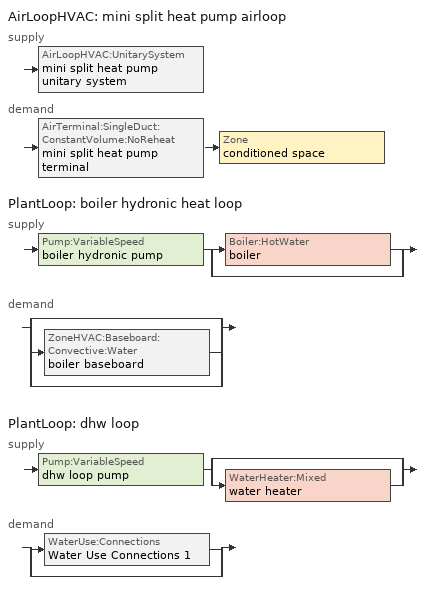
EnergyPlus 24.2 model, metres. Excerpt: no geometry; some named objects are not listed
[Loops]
AirLoopHVAC 'mini split heat pump airloop'
 supply: AirLoopHVAC:UnitarySystem 'mini split heat pump unitary system'
 demand: AirTerminal:SingleDuct:ConstantVolume:NoReheat 'mini split heat pump terminal' > Zone 'conditioned space'
PlantLoop 'boiler hydronic heat loop'
 supply: Pump:VariableSpeed 'boiler hydronic pump' > split
  | Boiler:HotWater 'boiler'
  | bypass
 demand: split
  | bypass
  | ZoneHVAC:Baseboard:Convective:Water 'boiler baseboard'
  | bypass
PlantLoop 'dhw loop'
 supply: Pump:VariableSpeed 'dhw loop pump' > split
  | bypass
  | WaterHeater:Mixed 'water heater'
 demand: split
  | WaterUse:Connections 'Water Use Connections 1'
  | bypass
[ZoneControl:Thermostat]
conditioned space Thermostat: Zone or ZoneList=conditioned space; Control Type Schedule=conditioned space Thermostat Schedule; Control 1=conditioned space temperature setpoint; Temperature Difference Between Cutout And Setpoint {deltaC}=0
[ThermostatSetpoint:DualSetpoint]
conditioned space temperature setpoint: Heating Setpoint Temperature Schedule=heating setpoint; Cooling Setpoint Temperature Schedule=cooling setpoint
[ZoneHVAC:Baseboard:Convective:Water]
boiler baseboard: Availability Schedule=Always On Discrete; Heating Design Capacity Method=HeatingDesignCapacity; Heating Design Capacity {W}=19866.4; Heating Design Capacity Per Floor Area {W/m2}=0; Fraction of Autosized Heating Design Capacity=0.8; U-Factor Times Area Value {W/K}=1430.38; Maximum Water Flow Rate {m3/s}=0.000855806; Convergence Tolerance=0.001
[AirTerminal:SingleDuct:ConstantVolume:NoReheat]
mini split heat pump terminal: Availability Schedule=Always On Discrete; Maximum Air Flow Rate {m3/s}=0.284584
[Zone equipment]
conditioned space: boiler baseboard, mini split heat pump terminal
[AirLoopHVAC]
mini split heat pump airloop: Design Supply Air Flow Rate {m3/s}=0.284584; Design Return Air Flow Fraction of Supply Air Flow=1
[Sizing:System]
mini split heat pump airloop: Type of Load to Size On=Sensible; Design Outdoor Air Flow Rate {m3/s}=Autosize; Central Heating Maximum System Air Flow Ratio=0.3; Preheat Design Temperature {C}=7; Preheat Design Humidity Ratio {kgWater/kgDryAir}=0.008; Precool Design Temperature {C}=12.8; Precool Design Humidity Ratio {kgWater/kgDryAir}=0.008; Central Cooling Design Supply Air Temperature {C}=12.8; Central Heating Design Supply Air Temperature {C}=16.7; Type of Zone Sum to Use=NonCoincident; 100% Outdoor Air in Cooling=Yes; 100% Outdoor Air in Heating=Yes; Central Cooling Design Supply Air Humidity Ratio {kgWater/kgDryAir}=0.0085; Central Heating Design Supply Air Humidity Ratio {kgWater/kgDryAir}=0.008; Cooling Supply Air Flow Rate Method=DesignDay; Cooling Supply Air Flow Rate {m3/s}=0; Cooling Supply Air Flow Rate Per Floor Area {m3/s-m2}=0.00996765; Cooling Fraction of Autosized Cooling Supply Air Flow Rate=1; Cooling Supply Air Flow Rate Per Unit Cooling Capacity {m3/s-W}=3.94755e-05; Heating Supply Air Flow Rate Method=DesignDay; Heating Supply Air Flow Rate {m3/s}=0; Heating Supply Air Flow Rate Per Floor Area {m3/s-m2}=0.00996765; Heating Fraction of Autosized Heating Supply Air Flow Rate=1; Heating Fraction of Autosized Cooling Supply Air Flow Rate=1; Heating Supply Air Flow Rate Per Unit Heating Capacity {m3/s-W}=3.15882e-05; System Outdoor Air Method=ZoneSum; Zone Maximum Outdoor Air Fraction=1; Cooling Design Capacity Method=CoolingDesignCapacity; Cooling Design Capacity {W}=Autosize; Cooling Design Capacity Per Floor Area {W/m2}=234.7; Fraction of Autosized Cooling Design Capacity=1; Heating Design Capacity Method=HeatingDesignCapacity; Heating Design Capacity {W}=Autosize; Heating Design Capacity Per Floor Area {W/m2}=157; Fraction of Autosized Heating Design Capacity=1; Central Cooling Capacity Control Method=OnOff; Occupant Diversity=Autosize
[AvailabilityManager:Scheduled]
mini split heat pump airloop Availability Manager: Schedule=Always On Discrete
[AirLoopHVAC:UnitarySystem]
mini split heat pump unitary system: Control Type=Load; Controlling Zone or Thermostat Location=conditioned space; Dehumidification Control Type=None; Availability Schedule=Always On Discrete; Supply Fan=mini split heat pump supply fan; Fan Placement=BlowThrough; Supply Air Fan Operating Mode Schedule=mini split heat pump auto fan schedule; Heating Coil=mini split heat pump htg coil; DX Heating Coil Sizing Ratio=1; Cooling Coil=mini split heat pump clg coil; Use DOAS DX Cooling Coil=No; Minimum Supply Air Temperature {C}=2; Latent Load Control=SensibleOnlyLoadControl; Cooling Supply Air Flow Rate Method=SupplyAirFlowRate; Cooling Supply Air Flow Rate {m3/s}=0.284584; Heating Supply Air Flow Rate Method=SupplyAirFlowRate; Heating Supply Air Flow Rate {m3/s}=0.284584; No Load Supply Air Flow Rate Method=SupplyAirFlowRate; No Load Supply Air Flow Rate {m3/s}=0; No Load Supply Air Flow Rate Control Set To Low Speed=Yes; Maximum Supply Air Temperature {C}=48.8889; Maximum Outdoor Dry-Bulb Temperature for Supplemental Heater Operation {C}=21; Ancillary On-Cycle Electric Power {W}=0; Ancillary Off-Cycle Electric Power {W}=0; Design Specification Multispeed Object=Unitary System Performance Multispeed 1
[Fan:SystemModel]
mini split heat pump supply fan: Availability Schedule=Always On Discrete; Design Maximum Air Flow Rate {m3/s}=0.350473; Speed Control Method=Discrete; Electric Power Minimum Flow Rate Fraction=0.2; Design Pressure Rise {Pa}=500; Motor Efficiency=1; Motor In Air Stream Fraction=1; Design Electric Power Consumption {W}=Autosize; Design Power Sizing Method=PowerPerFlow; Electric Power Per Unit Flow Rate {W/(m3/s)}=148.322; Electric Power Per Unit Flow Rate Per Unit Pressure {W/((m3/s)-Pa)}=1.66667; Fan Total Efficiency=0.7; Motor Loss Radiative Fraction=0; Number of Speeds=4; Speed Flow Fraction 1=0.20706; Speed Electric Power Fraction 1=0.00888; Speed Flow Fraction 2=0.252; Speed Electric Power Fraction 2=0.016; Speed Flow Fraction 3=0.812; Speed Electric Power Fraction 3=0.53539; Speed Flow Fraction 4=1; Speed Electric Power Fraction 4=1
[Coil:Heating:DX:MultiSpeed]
mini split heat pump htg coil: Availability Schedule=Always On Discrete; Minimum Outdoor Dry-Bulb Temperature for Compressor Operation {C}=-3.88889; Crankcase Heater Capacity {W}=50; Maximum Outdoor Dry-Bulb Temperature for Crankcase Heater Operation {C}=10; Defrost Energy Input Ratio Function of Temperature Curve=Defrosteir; Maximum Outdoor Dry-Bulb Temperature for Defrost Operation {C}=4.44444; Defrost Strategy=ReverseCycle; Defrost Control=Timed; Defrost Time Period Fraction=0.058333; Resistive Defrost Heater Capacity {W}=AutoSize; Apply Part Load Fraction to Speeds Greater than 1=No; Fuel Type=Electricity; Region number for Calculating HSPF=4; Number of Speeds=2; Speed Gross Rated Heating Capacity 1 {W}=1644; Speed Gross Rated Heating COP 1 {W/W}=4.51049; Speed Rated Air Flow Rate 1 {m3/s}=0.0882919; Speed Rated Supply Air Fan Power Per Volume Flow Rate 2017 1 {W/(m3/s)}=773.3; Speed Rated Supply Air Fan Power Per Volume Flow Rate 2023 1 {W/(m3/s)}=934.4; Speed Heating Capacity Function of Temperature Curve Name 1=Heat-CAP-fT1; Speed Heating Capacity Function of Flow Fraction Curve Name 1=Heat-CAP-fFF1; Speed Energy Input Ratio Function of Temperature Curve Name 1=Heat-EIR-fT1; Speed Energy Input Ratio Function of Flow Fraction Curve Name 1=Heat-EIR-fFF1; Speed Part Load Fraction Correlation Curve Name 1=Heat-PLF-fPLR1; Speed Rated Waste Heat Fraction of Power Input 1=0.2; Speed Waste Heat Function of Temperature Curve Name 1=ConstantBiquadratic 1; Speed Gross Rated Heating Capacity 2 {W}=6475.14; Speed Gross Rated Heating COP 2 {W/W}=3.17432; Speed Rated Air Flow Rate 2 {m3/s}=0.350364; Speed Rated Supply Air Fan Power Per Volume Flow Rate 2017 2 {W/(m3/s)}=773.3; Speed Rated Supply Air Fan Power Per Volume Flow Rate 2023 2 {W/(m3/s)}=934.4; Speed Heating Capacity Function of Temperature Curve Name 2=Heat-CAP-fT2; Speed Heating Capacity Function of Flow Fraction Curve Name 2=Heat-CAP-fFF2; Speed Energy Input Ratio Function of Temperature Curve Name 2=Heat-EIR-fT2; Speed Energy Input Ratio Function of Flow Fraction Curve Name 2=Heat-EIR-fFF2; Speed Part Load Fraction Correlation Curve Name 2=Heat-PLF-fPLR2; Speed Rated Waste Heat Fraction of Power Input 2=0.2; Speed Waste Heat Function of Temperature Curve Name 2=ConstantBiquadratic 1
[Coil:Cooling:DX:MultiSpeed]
mini split heat pump clg coil: Availability Schedule=Always On Discrete; Condenser Type=AirCooled; Minimum Outdoor Dry-Bulb Temperature for Compressor Operation {C}=-25; Apply Part Load Fraction to Speeds Greater than 1=No; Apply Latent Degradation to Speeds Greater than 1=No; Crankcase Heater Capacity {W}=50; Maximum Outdoor Dry-Bulb Temperature for Crankcase Heater Operation {C}=10; Basin Heater Capacity {W/K}=0; Basin Heater Setpoint Temperature {C}=2; Fuel Type=Electricity; Number of Speeds=2; Speed Gross Rated Total Cooling Capacity 1 {W}=1351.96; Speed Gross Rated Sensible Heat Ratio 1=0.806404; Speed Gross Rated Cooling COP 1 {W/W}=4.53294; Speed Rated Air Flow Rate 1 {m3/s}=0.0725462; Speed Rated Evaporator Fan Power Per Volume Flow Rate 2017 1 {W/(m3/s)}=773.3; Speed Rated Evaporator Fan Power Per Volume Flow Rate 2023 1 {W/(m3/s)}=934.4; Speed Total Cooling Capacity Function of Temperature Curve Name 1=Cool-CAP-fT1; Speed Total Cooling Capacity Function of Flow Fraction Curve Name 1=Cool-CAP-fFF1; Speed Energy Input Ratio Function of Temperature Curve Name 1=Cool-EIR-fT1; Speed Energy Input Ratio Function of Flow Fraction Curve Name 1=Cool-EIR-fFF1; Speed Part Load Fraction Correlation Curve Name 1=Cool-PLF-fPLR1; Speed Nominal Time for Condensate Removal to Begin 1 {s}=1000; Speed Ratio of Initial Moisture Evaporation Rate and Steady State Latent Capacity 1=1.5; Speed Maximum Cycling Rate 1 {cycles/hr}=3; Speed Latent Capacity Time Constant 1 {s}=45; Speed Rated Waste Heat Fraction of Power Input 1=0.2; Speed Waste Heat Function of Temperature Curve Name 1=ConstantBiquadratic; Speed Evaporative Condenser Effectiveness 1=0.9; Speed Evaporative Condenser Air Flow Rate 1 {m3/s}=AutoSize; Speed Rated Evaporative Condenser Pump Power Consumption 1 {W}=AutoSize; Speed Gross Rated Total Cooling Capacity 2 {W}=5327.81; Speed Gross Rated Sensible Heat Ratio 2=0.759942; Speed Gross Rated Cooling COP 2 {W/W}=3.26937; Speed Rated Air Flow Rate 2 {m3/s}=0.284495; Speed Rated Evaporator Fan Power Per Volume Flow Rate 2017 2 {W/(m3/s)}=773.3; Speed Rated Evaporator Fan Power Per Volume Flow Rate 2023 2 {W/(m3/s)}=934.4; Speed Total Cooling Capacity Function of Temperature Curve Name 2=Cool-CAP-fT2; Speed Total Cooling Capacity Function of Flow Fraction Curve Name 2=Cool-CAP-fFF2; Speed Energy Input Ratio Function of Temperature Curve Name 2=Cool-EIR-fT2; Speed Energy Input Ratio Function of Flow Fraction Curve Name 2=Cool-EIR-fFF2; Speed Part Load Fraction Correlation Curve Name 2=Cool-PLF-fPLR2; Speed Nominal Time for Condensate Removal to Begin 2 {s}=1000; Speed Ratio of Initial Moisture Evaporation Rate and Steady State Latent Capacity 2=1.5; Speed Maximum Cycling Rate 2 {cycles/hr}=3; Speed Latent Capacity Time Constant 2 {s}=45; Speed Rated Waste Heat Fraction of Power Input 2=0.2; Speed Waste Heat Function of Temperature Curve Name 2=ConstantBiquadratic; Speed Evaporative Condenser Effectiveness 2=0.9; Speed Evaporative Condenser Air Flow Rate 2 {m3/s}=AutoSize; Speed Rated Evaporative Condenser Pump Power Consumption 2 {W}=AutoSize
[UnitarySystemPerformance:Multispeed]
Unitary System Performance Multispeed 1: Number of Speeds for Heating=2; Number of Speeds for Cooling=2; Single Mode Operation=No; No Load Supply Air Flow Rate Ratio=1; Heating Speed Supply Air Flow Ratio 1=0.310345; Cooling Speed Supply Air Flow Ratio 1=0.255; Heating Speed Supply Air Flow Ratio 2=1.23153; Cooling Speed Supply Air Flow Ratio 2=1
[PlantLoop] Fluid Type=Water; Maximum Loop Temperature {C}=100; Minimum Loop Temperature {C}=0; Minimum Loop Flow Rate {m3/s}=0; Load Distribution Scheme=Optimal; Plant Loop Demand Calculation Scheme=SingleSetpoint; Common Pipe Simulation=None
Name | Plant Equipment Operation Scheme | Maximum Loop Flow Rate {m3/s} | Plant Loop Volume {m3}
boiler hydronic heat loop | boiler hydronic heat loop Operation Schemes | Autosize | Autocalculate
dhw loop | dhw loop Operation Schemes | 0.01 | 0.003
[Sizing:Plant] Loop Type=Heating; Sizing Option=NonCoincident; Zone Timesteps in Averaging Window=1; Coincident Sizing Factor Mode=None
Name | Design Loop Exit Temperature {C} | Loop Design Temperature Difference {deltaC}
boiler hydronic heat loop | 82.2222 | 11.1111
dhw loop | 55 | 5.55556
[Pump:VariableSpeed] Motor Efficiency=0.85; Fraction of Motor Inefficiencies to Fluid Stream=0; Coefficient 1 of the Part Load Performance Curve=0; Coefficient 2 of the Part Load Performance Curve=1; Coefficient 3 of the Part Load Performance Curve=0; Coefficient 4 of the Part Load Performance Curve=0; Design Minimum Flow Rate {m3/s}=0; Pump Control Type=Intermittent; Skin Loss Radiative Fraction=0.5; Design Power Sizing Method=PowerPerFlowPerPressure; Design Electric Power per Unit Flow Rate {W/(m3/s)}=348701.1; Design Shaft Power per Unit Flow Rate per Unit Head {W/((m3/s)-Pa)}=1.28205; Design Minimum Flow Rate Fraction=0
Name | Design Maximum Flow Rate {m3/s} | Design Pump Head {Pa} | Design Power Consumption {W}
boiler hydronic pump | 3.75e-05 | 20000 | 1
dhw loop pump | 0.01 | 1 | 0
[Boiler:HotWater]
boiler: Fuel Type=FuelOilNo2; Nominal Capacity {W}=19866.4; Nominal Thermal Efficiency=0.83; Efficiency Curve Temperature Evaluation Variable=LeavingBoiler; Normalized Boiler Efficiency Curve=NonCondensingBoilerEff; Design Water Flow Rate {m3/s}=Autosize; Minimum Part Load Ratio=0; Maximum Part Load Ratio=1; Optimum Part Load Ratio=1; Water Outlet Upper Temperature Limit {C}=99.9; Boiler Flow Mode=LeavingSetpointModulated; On Cycle Parasitic Electric Load {W}=0; Sizing Factor=1; Off Cycle Parasitic Fuel Load {W}=0
[SetpointManager:Scheduled] Control Variable=Temperature
Name | Schedule
boiler hydronic heat loop setpoint manager | boiler hydronic heat supply setpoint
Setpoint Manager Scheduled 1 | dhw temp
[PlantEquipmentOperationSchemes] Control Scheme Object Type 1=PlantEquipmentOperation:HeatingLoad; Control Scheme Schedule Name 1=Always On Discrete
Name | Control Scheme Name 1
boiler hydronic heat loop Operation Schemes | boiler hydronic heat loop Heating Operation Scheme
dhw loop Operation Schemes | dhw loop Heating Operation Scheme
[PlantEquipmentOperation:HeatingLoad] Load Range Lower Limit 1 {W}=0; Load Range Upper Limit 1 {W}=1000000000
Name | Range Equipment List Name 1
boiler hydronic heat loop Heating Operation Scheme | boiler hydronic heat loop Heating Equipment List
dhw loop Heating Operation Scheme | dhw loop Heating Equipment List
[PlantEquipmentList]
boiler hydronic heat loop Heating Equipment List: Boiler:HotWater, boiler
dhw loop Heating Equipment List: WaterHeater:Mixed, water heater
[WaterHeater:Mixed]
water heater: Tank Volume {m3}=0.00378541; Setpoint Temperature Schedule=water heater setpoint; Deadband Temperature Difference {deltaC}=0; Maximum Temperature Limit {C}=99; Heater Control Type=Modulate; Heater Maximum Capacity {W}=2.93071e+10; Heater Minimum Capacity {W}=0; Heater Ignition Minimum Flow Rate {m3/s}=0; Heater Ignition Delay {s}=0; Heater Fuel Type=FuelOilNo2; Heater Thermal Efficiency=0.368; Off Cycle Parasitic Fuel Consumption Rate {W}=0; Off Cycle Parasitic Fuel Type=Electricity; Off Cycle Parasitic Heat Fraction to Tank=0; On Cycle Parasitic Fuel Consumption Rate {W}=0; On Cycle Parasitic Fuel Type=Electricity; On Cycle Parasitic Heat Fraction to Tank=0; Ambient Temperature Indicator=Zone; Ambient Temperature Zone=conditioned space; Off Cycle Loss Coefficient to Ambient Temperature {W/K}=0; Off Cycle Loss Fraction to Zone=1; On Cycle Loss Coefficient to Ambient Temperature {W/K}=0; On Cycle Loss Fraction to Zone=1; Use Side Effectiveness=1; Source Side Effectiveness=1; Use Side Design Flow Rate {m3/s}=Autosize; Source Side Design Flow Rate {m3/s}=Autosize; Indirect Water Heating Recovery Time {hr}=1.5; Source Side Flow Control Mode=IndirectHeatPrimarySetpoint
[WaterHeater:Sizing]
water heater: Design Mode=PeakDraw; Time Storage Can Meet Peak Draw {hr}=0.538503; Time for Tank Recovery {hr}=0; Nominal Tank Volume for Autosizing Plant Connections {m3}=1
[WaterUse:Connections]
Water Use Connections 1: Drain Water Heat Exchanger Type=None; Drain Water Heat Exchanger Destination=Plant; Water Use Equipment Name 1=dhw fixtures; Water Use Equipment Name 2=dhw distribution waste; Water Use Equipment Name 3=clothes washer; Water Use Equipment Name 4=dishwasher
[WaterUse:Equipment]
Name | Peak Flow Rate {m3/s} | Flow Rate Fraction Schedule | Target Temperature Schedule
dhw fixtures | 6.89179e-07 | dhw fixtures schedule | mixed water temperature schedule
dhw distribution waste | 2.0893e-07 | dhw fixtures schedule | mixed water temperature schedule
clothes washer | 9.69919e-07 | clothes washer schedule
dishwasher | 2.90872e-07 | dishwasher schedule
[EnergyManagementSystem:GlobalVariable]
infil_program_Qfan
infil_program_Qinf
mini_split_heat_pump_airloop_Fan_RTF
natural_vent_program_Qnv
natural_vent_program_Qwhf
[EnergyManagementSystem:InternalVariable]
Name | Internal Data Index Key | Internal Data Type
boiler_hydronic_pump_rated_mfr | boiler hydronic pump | Pump Maximum Mass Flow Rate
mini_split_heat_pump_airloop_max_sup_fan_mfr | mini split heat pump supply fan | Fan Maximum Mass Flow Rate
[EnergyManagementSystem:Sensor]
Name | Output:Variable or Output:Meter Index Key | Output:Variable or Output:Meter
airflow_gain | infil flow | Infiltration Sensible Heat Gain Energy
airflow_gain_1 | natural vent flow | Infiltration Sensible Heat Gain Energy
airflow_gain_2 | whole house fan flow | Infiltration Sensible Heat Gain Energy
airflow_loss | infil flow | Infiltration Sensible Heat Loss Energy
airflow_loss_1 | natural vent flow | Infiltration Sensible Heat Loss Energy
airflow_loss_2 | whole house fan flow | Infiltration Sensible Heat Loss Energy
boiler_baseboard_s | boiler baseboard | Baseboard Total Heating Energy
boiler_hydronic_pump_mfr_s | boiler hydronic pump | Pump Mass Flow Rate
boiler_hydronic_pump_s | boiler hydronic pump | Pump Electricity Energy
boiler_plr_s | boiler | Boiler Part Load Ratio
clg_load_cond |  | Cooling:EnergyTransfer:Zone:CONDITIONED SPACE
clg_sp_s; clg_sp_s_1 | cooling setpoint | Schedule Value
clothes_dryer_exhaust_0_sch_s | clothes dryer exhaust 0 schedule | Schedule Value
conditioned_space_clg_unmet_s | conditioned space | Zone Cooling Setpoint Not Met Time
conditioned_space_htg_unmet_s | conditioned space | Zone Heating Setpoint Not Met Time
cool_season | cooling season schedule | Schedule Value
dhw_loss | water heater | Water Heater Heat Loss Energy
dhw_rtf | water heater | Water Heater Runtime Fraction
fridge_tin_s; tin_s; tin_s_1 | conditioned space | Zone Mean Air Temperature
htg_load_cond |  | Heating:EnergyTransfer:Zone:CONDITIONED SPACE
htg_sp_s; htg_sp_s_1 | heating setpoint | Schedule Value
ig_ee_conv | clothes dryer | Electric Equipment Convective Heating Energy
ig_ee_conv_1 | clothes washer | Electric Equipment Convective Heating Energy
ig_ee_conv_2 | cooking range | Electric Equipment Convective Heating Energy
ig_ee_conv_3 | dishwasher | Electric Equipment Convective Heating Energy
ig_ee_conv_4 | fridge | Electric Equipment Convective Heating Energy
ig_ee_conv_5 | misc plug loads | Electric Equipment Convective Heating Energy
ig_ee_conv_6 | whole house fan | Electric Equipment Convective Heating Energy
ig_ee_rad | clothes dryer | Electric Equipment Radiant Heating Energy
ig_ee_rad_1 | clothes washer | Electric Equipment Radiant Heating Energy
ig_ee_rad_2 | cooking range | Electric Equipment Radiant Heating Energy
ig_ee_rad_3 | dishwasher | Electric Equipment Radiant Heating Energy
ig_ee_rad_4 | fridge | Electric Equipment Radiant Heating Energy
ig_ee_rad_5 | misc plug loads | Electric Equipment Radiant Heating Energy
ig_ee_rad_6 | whole house fan | Electric Equipment Radiant Heating Energy
ig_lgt_conv | interior lighting | Lights Convective Heating Energy
ig_lgt_rad | interior lighting | Lights Radiant Heating Energy
ig_lgt_vis | interior lighting | Lights Visible Radiation Heating Energy
ig_oe_conv | clothes dryer 1 | Other Equipment Convective Heating Energy
ig_oe_conv_1 | cooking range 1 | Other Equipment Convective Heating Energy
ig_oe_conv_2 | general water use latent | Other Equipment Convective Heating Energy
ig_oe_conv_3 | general water use sensible | Other Equipment Convective Heating Energy
ig_oe_conv_4 | water heater energy adjustment1 | Other Equipment Convective Heating Energy
ig_oe_rad | clothes dryer 1 | Other Equipment Radiant Heating Energy
ig_oe_rad_1 | cooking range 1 | Other Equipment Radiant Heating Energy
ig_oe_rad_2 | general water use latent | Other Equipment Radiant Heating Energy
ig_oe_rad_3 | general water use sensible | Other Equipment Radiant Heating Energy
ig_oe_rad_4 | water heater energy adjustment1 | Other Equipment Radiant Heating Energy
ig_ppl_conv | occupants | People Convective Heating Energy
ig_ppl_rad | occupants | People Radiant Heating Energy
im_conv | furniture mass conditioned space 1 | Surface Inside Face Convection Heat Gain Energy
im_conv_1 | partition wall mass | Surface Inside Face Convection Heat Gain Energy
im_ig | furniture mass conditioned space 1 | Surface Inside Face Internal Gains Radiation Heat Gain Energy
im_ig_1 | partition wall mass | Surface Inside Face Internal Gains Radiation Heat Gain Energy
im_lgt | furniture mass conditioned space 1 | Surface Inside Face Lights Radiation Heat Gain Energy
im_lgt_1 | partition wall mass | Surface Inside Face Lights Radiation Heat Gain Energy
im_sol | furniture mass conditioned space 1 | Surface Inside Face Solar Radiation Heat Gain Energy
im_sol_1 | partition wall mass | Surface Inside Face Solar Radiation Heat Gain Energy
im_surf | furniture mass conditioned space 1 | Surface Inside Face Net Surface Thermal Radiation Heat Gain Energy
im_surf_1 | partition wall mass | Surface Inside Face Net Surface Thermal Radiation Heat Gain Energy
mech_vent_bath_fan_0_sch_s | mech vent bath fan 0 schedule | Schedule Value
mech_vent_bath_fan_1_sch_s | mech vent bath fan 1 schedule | Schedule Value
mech_vent_bath_fan_2_sch_s | mech vent bath fan 2 schedule | Schedule Value
mini_split_heat_pump_airloop_Fan_RTF_s | mini split heat pump supply fan | Fan Runtime Fraction Speed 1
mini_split_heat_pump_airloop_Fan_RTF_s_1 | mini split heat pump supply fan | Fan Runtime Fraction Speed 2
mini_split_heat_pump_airloop_Fan_RTF_s_2 | mini split heat pump supply fan | Fan Runtime Fraction Speed 3
mini_split_heat_pump_airloop_Fan_RTF_s_3 | mini split heat pump supply fan | Fan Runtime Fraction Speed 4
mini_split_heat_pump_clg_coil_s | mini split heat pump clg coil | Cooling Coil Total Cooling Energy
mini_split_heat_pump_htg_coil_s | mini split heat pump htg coil | Heating Coil Heating Energy
mini_split_heat_pump_supply_fan_s | mini split heat pump supply fan | Fan Electricity Energy
mv_conv | mech vent bath fan 0 | Electric Equipment Convective Heating Energy
mv_conv_1 | mech vent bath fan 1 | Electric Equipment Convective Heating Energy
mv_conv_2 | mech vent bath fan 2 | Electric Equipment Convective Heating Energy
mv_conv_3 | mech vent house fan | Electric Equipment Convective Heating Energy
mv_conv_4 | mech vent house fan cfis | Electric Equipment Convective Heating Energy
mv_conv_5 | mech vent house fan latent load | Other Equipment Convective Heating Energy
mv_conv_6 | mech vent house fan sensible load | Other Equipment Convective Heating Energy
mv_rad | mech vent bath fan 0 | Electric Equipment Radiant Heating Energy
mv_rad_1 | mech vent bath fan 1 | Electric Equipment Radiant Heating Energy
mv_rad_2 | mech vent bath fan 2 | Electric Equipment Radiant Heating Energy
mv_rad_3 | mech vent house fan | Electric Equipment Radiant Heating Energy
mv_rad_4 | mech vent house fan cfis | Electric Equipment Radiant Heating Energy
mv_rad_5 | mech vent house fan latent load | Other Equipment Radiant Heating Energy
mv_rad_6 | mech vent house fan sensible load | Other Equipment Radiant Heating Energy
natural_vent_s | natural vent schedule | Schedule Value
out_pb_s |  | Site Outdoor Air Barometric Pressure
out_wt_s |  | Site Outdoor Air Humidity Ratio
site_vw_s |  | Site Wind Speed
ss_back_out | Window1 | Surface Window Shortwave from Zone Back Out Window Heat Transfer Rate
ss_back_out_1 | Window10 | Surface Window Shortwave from Zone Back Out Window Heat Transfer Rate
ss_back_out_10 | Window5 | Surface Window Shortwave from Zone Back Out Window Heat Transfer Rate
ss_back_out_11 | Window6 | Surface Window Shortwave from Zone Back Out Window Heat Transfer Rate
ss_back_out_12 | Window8 | Surface Window Shortwave from Zone Back Out Window Heat Transfer Rate
ss_back_out_13 | Window9 | Surface Window Shortwave from Zone Back Out Window Heat Transfer Rate
ss_back_out_2 | Window11 | Surface Window Shortwave from Zone Back Out Window Heat Transfer Rate
ss_back_out_3 | Window12 | Surface Window Shortwave from Zone Back Out Window Heat Transfer Rate
ss_back_out_4 | Window13 | Surface Window Shortwave from Zone Back Out Window Heat Transfer Rate
ss_back_out_5 | Window15 | Surface Window Shortwave from Zone Back Out Window Heat Transfer Rate
ss_back_out_6 | Window17 | Surface Window Shortwave from Zone Back Out Window Heat Transfer Rate
ss_back_out_7 | Window2 | Surface Window Shortwave from Zone Back Out Window Heat Transfer Rate
ss_back_out_8 | Window3 | Surface Window Shortwave from Zone Back Out Window Heat Transfer Rate
ss_back_out_9 | Window4 | Surface Window Shortwave from Zone Back Out Window Heat Transfer Rate
ss_conv | Door1 | Surface Inside Face Convection Heat Gain Energy
ss_conv_1 | Window1 | Surface Inside Face Convection Heat Gain Energy
ss_conv_10 | Window4 | Surface Inside Face Convection Heat Gain Energy
ss_conv_11 | Window5 | Surface Inside Face Convection Heat Gain Energy
ss_conv_12 | Window6 | Surface Inside Face Convection Heat Gain Energy
ss_conv_13 | Window8 | Surface Inside Face Convection Heat Gain Energy
ss_conv_14 | Window9 | Surface Inside Face Convection Heat Gain Energy
ss_conv_2 | Window10 | Surface Inside Face Convection Heat Gain Energy
ss_conv_3 | Window11 | Surface Inside Face Convection Heat Gain Energy
ss_conv_4 | Window12 | Surface Inside Face Convection Heat Gain Energy
ss_conv_5 | Window13 | Surface Inside Face Convection Heat Gain Energy
ss_conv_6 | Window15 | Surface Inside Face Convection Heat Gain Energy
ss_conv_7 | Window17 | Surface Inside Face Convection Heat Gain Energy
ss_conv_8 | Window2 | Surface Inside Face Convection Heat Gain Energy
ss_conv_9 | Window3 | Surface Inside Face Convection Heat Gain Energy
ss_ig | Door1 | Surface Inside Face Internal Gains Radiation Heat Gain Energy
ss_ig_1 | Window1 | Surface Inside Face Internal Gains Radiation Heat Gain Energy
ss_ig_10 | Window4 | Surface Inside Face Internal Gains Radiation Heat Gain Energy
ss_ig_11 | Window5 | Surface Inside Face Internal Gains Radiation Heat Gain Energy
ss_ig_12 | Window6 | Surface Inside Face Internal Gains Radiation Heat Gain Energy
ss_ig_13 | Window8 | Surface Inside Face Internal Gains Radiation Heat Gain Energy
ss_ig_14 | Window9 | Surface Inside Face Internal Gains Radiation Heat Gain Energy
ss_ig_2 | Window10 | Surface Inside Face Internal Gains Radiation Heat Gain Energy
ss_ig_3 | Window11 | Surface Inside Face Internal Gains Radiation Heat Gain Energy
ss_ig_4 | Window12 | Surface Inside Face Internal Gains Radiation Heat Gain Energy
ss_ig_5 | Window13 | Surface Inside Face Internal Gains Radiation Heat Gain Energy
ss_ig_6 | Window15 | Surface Inside Face Internal Gains Radiation Heat Gain Energy
ss_ig_7 | Window17 | Surface Inside Face Internal Gains Radiation Heat Gain Energy
ss_ig_8 | Window2 | Surface Inside Face Internal Gains Radiation Heat Gain Energy
ss_ig_9 | Window3 | Surface Inside Face Internal Gains Radiation Heat Gain Energy
ss_lgt | Door1 | Surface Inside Face Lights Radiation Heat Gain Energy
ss_sol | Door1 | Surface Inside Face Solar Radiation Heat Gain Energy
ss_surf | Door1 | Surface Inside Face Net Surface Thermal Radiation Heat Gain Energy
ss_surf_1 | Window1 | Surface Inside Face Net Surface Thermal Radiation Heat Gain Energy
ss_surf_10 | Window4 | Surface Inside Face Net Surface Thermal Radiation Heat Gain Energy
ss_surf_11 | Window5 | Surface Inside Face Net Surface Thermal Radiation Heat Gain Energy
ss_surf_12 | Window6 | Surface Inside Face Net Surface Thermal Radiation Heat Gain Energy
ss_surf_13 | Window8 | Surface Inside Face Net Surface Thermal Radiation Heat Gain Energy
ss_surf_14 | Window9 | Surface Inside Face Net Surface Thermal Radiation Heat Gain Energy
ss_surf_2 | Window10 | Surface Inside Face Net Surface Thermal Radiation Heat Gain Energy
ss_surf_3 | Window11 | Surface Inside Face Net Surface Thermal Radiation Heat Gain Energy
ss_surf_4 | Window12 | Surface Inside Face Net Surface Thermal Radiation Heat Gain Energy
ss_surf_5 | Window13 | Surface Inside Face Net Surface Thermal Radiation Heat Gain Energy
ss_surf_6 | Window15 | Surface Inside Face Net Surface Thermal Radiation Heat Gain Energy
ss_surf_7 | Window17 | Surface Inside Face Net Surface Thermal Radiation Heat Gain Energy
ss_surf_8 | Window2 | Surface Inside Face Net Surface Thermal Radiation Heat Gain Energy
ss_surf_9 | Window3 | Surface Inside Face Net Surface Thermal Radiation Heat Gain Energy
ss_trans_in | Window1 | Surface Window Transmitted Solar Radiation Rate
ss_trans_in_1 | Window10 | Surface Window Transmitted Solar Radiation Rate
ss_trans_in_10 | Window5 | Surface Window Transmitted Solar Radiation Rate
ss_trans_in_11 | Window6 | Surface Window Transmitted Solar Radiation Rate
ss_trans_in_12 | Window8 | Surface Window Transmitted Solar Radiation Rate
ss_trans_in_13 | Window9 | Surface Window Transmitted Solar Radiation Rate
ss_trans_in_2 | Window11 | Surface Window Transmitted Solar Radiation Rate
ss_trans_in_3 | Window12 | Surface Window Transmitted Solar Radiation Rate
ss_trans_in_4 | Window13 | Surface Window Transmitted Solar Radiation Rate
ss_trans_in_5 | Window15 | Surface Window Transmitted Solar Radiation Rate
ss_trans_in_6 | Window17 | Surface Window Transmitted Solar Radiation Rate
ss_trans_in_7 | Window2 | Surface Window Transmitted Solar Radiation Rate
ss_trans_in_8 | Window3 | Surface Window Transmitted Solar Radiation Rate
ss_trans_in_9 | Window4 | Surface Window Transmitted Solar Radiation Rate
ss_trans_out | Window1 | Surface Inside Face Initial Transmitted Diffuse Transmitted Out Window Solar Radiation Rate
ss_trans_out_1 | Window10 | Surface Inside Face Initial Transmitted Diffuse Transmitted Out Window Solar Radiation Rate
ss_trans_out_10 | Window5 | Surface Inside Face Initial Transmitted Diffuse Transmitted Out Window Solar Radiation Rate
ss_trans_out_11 | Window6 | Surface Inside Face Initial Transmitted Diffuse Transmitted Out Window Solar Radiation Rate
ss_trans_out_12 | Window8 | Surface Inside Face Initial Transmitted Diffuse Transmitted Out Window Solar Radiation Rate
ss_trans_out_13 | Window9 | Surface Inside Face Initial Transmitted Diffuse Transmitted Out Window Solar Radiation Rate
ss_trans_out_2 | Window11 | Surface Inside Face Initial Transmitted Diffuse Transmitted Out Window Solar Radiation Rate
ss_trans_out_3 | Window12 | Surface Inside Face Initial Transmitted Diffuse Transmitted Out Window Solar Radiation Rate
ss_trans_out_4 | Window13 | Surface Inside Face Initial Transmitted Diffuse Transmitted Out Window Solar Radiation Rate
ss_trans_out_5 | Window15 | Surface Inside Face Initial Transmitted Diffuse Transmitted Out Window Solar Radiation Rate
ss_trans_out_6 | Window17 | Surface Inside Face Initial Transmitted Diffuse Transmitted Out Window Solar Radiation Rate
ss_trans_out_7 | Window2 | Surface Inside Face Initial Transmitted Diffuse Transmitted Out Window Solar Radiation Rate
ss_trans_out_8 | Window3 | Surface Inside Face Initial Transmitted Diffuse Transmitted Out Window Solar Radiation Rate
ss_trans_out_9 | Window4 | Surface Inside Face Initial Transmitted Diffuse Transmitted Out Window Solar Radiation Rate
s_conv | Floor1 | Surface Inside Face Convection Heat Gain Energy
s_conv_1 | Floor2 | Surface Inside Face Convection Heat Gain Energy
s_conv_10 | RimJoist2:0 | Surface Inside Face Convection Heat Gain Energy
s_conv_11 | RimJoist2:180 | Surface Inside Face Convection Heat Gain Energy
s_conv_12 | RimJoist2:270 | Surface Inside Face Convection Heat Gain Energy
s_conv_13 | RimJoist2:90 | Surface Inside Face Convection Heat Gain Energy
s_conv_14 | Slab1 | Surface Inside Face Convection Heat Gain Energy
s_conv_15 | Slab2 | Surface Inside Face Convection Heat Gain Energy
s_conv_16 | Wall1:0 | Surface Inside Face Convection Heat Gain Energy
s_conv_17 | Wall1:180 | Surface Inside Face Convection Heat Gain Energy
s_conv_18 | Wall1:270 | Surface Inside Face Convection Heat Gain Energy
s_conv_19 | Wall1:90 | Surface Inside Face Convection Heat Gain Energy
s_conv_2 | FoundationWall1 | Surface Inside Face Convection Heat Gain Energy
s_conv_20 | Wall2:0 | Surface Inside Face Convection Heat Gain Energy
s_conv_21 | Wall2:180 | Surface Inside Face Convection Heat Gain Energy
s_conv_22 | Wall2:270 | Surface Inside Face Convection Heat Gain Energy
s_conv_23 | Wall2:90 | Surface Inside Face Convection Heat Gain Energy
s_conv_24 | Wall3:0 | Surface Inside Face Convection Heat Gain Energy
s_conv_25 | Wall3:180 | Surface Inside Face Convection Heat Gain Energy
s_conv_26 | Wall3:270 | Surface Inside Face Convection Heat Gain Energy
s_conv_27 | Wall3:90 | Surface Inside Face Convection Heat Gain Energy
s_conv_28 | Wall4:0 | Surface Inside Face Convection Heat Gain Energy
s_conv_29 | Wall4:180 | Surface Inside Face Convection Heat Gain Energy
s_conv_3 | FoundationWall2 | Surface Inside Face Convection Heat Gain Energy
s_conv_30 | Wall4:270 | Surface Inside Face Convection Heat Gain Energy
s_conv_31 | Wall4:90 | Surface Inside Face Convection Heat Gain Energy
s_conv_4 | inferred conditioned ceiling | Surface Inside Face Convection Heat Gain Energy
s_conv_5 | inferred conditioned floor | Surface Inside Face Convection Heat Gain Energy
s_conv_6 | RimJoist1:0 | Surface Inside Face Convection Heat Gain Energy
s_conv_7 | RimJoist1:180 | Surface Inside Face Convection Heat Gain Energy
s_conv_8 | RimJoist1:270 | Surface Inside Face Convection Heat Gain Energy
s_conv_9 | RimJoist1:90 | Surface Inside Face Convection Heat Gain Energy
s_ig | Floor1 | Surface Inside Face Internal Gains Radiation Heat Gain Energy
s_ig_1 | Floor2 | Surface Inside Face Internal Gains Radiation Heat Gain Energy
s_ig_10 | RimJoist2:0 | Surface Inside Face Internal Gains Radiation Heat Gain Energy
s_ig_11 | RimJoist2:180 | Surface Inside Face Internal Gains Radiation Heat Gain Energy
s_ig_12 | RimJoist2:270 | Surface Inside Face Internal Gains Radiation Heat Gain Energy
s_ig_13 | RimJoist2:90 | Surface Inside Face Internal Gains Radiation Heat Gain Energy
s_ig_14 | Slab1 | Surface Inside Face Internal Gains Radiation Heat Gain Energy
s_ig_15 | Slab2 | Surface Inside Face Internal Gains Radiation Heat Gain Energy
s_ig_16 | Wall1:0 | Surface Inside Face Internal Gains Radiation Heat Gain Energy
s_ig_17 | Wall1:180 | Surface Inside Face Internal Gains Radiation Heat Gain Energy
s_ig_18 | Wall1:270 | Surface Inside Face Internal Gains Radiation Heat Gain Energy
s_ig_19 | Wall1:90 | Surface Inside Face Internal Gains Radiation Heat Gain Energy
s_ig_2 | FoundationWall1 | Surface Inside Face Internal Gains Radiation Heat Gain Energy
s_ig_20 | Wall2:0 | Surface Inside Face Internal Gains Radiation Heat Gain Energy
s_ig_21 | Wall2:180 | Surface Inside Face Internal Gains Radiation Heat Gain Energy
s_ig_22 | Wall2:270 | Surface Inside Face Internal Gains Radiation Heat Gain Energy
s_ig_23 | Wall2:90 | Surface Inside Face Internal Gains Radiation Heat Gain Energy
s_ig_24 | Wall3:0 | Surface Inside Face Internal Gains Radiation Heat Gain Energy
s_ig_25 | Wall3:180 | Surface Inside Face Internal Gains Radiation Heat Gain Energy
s_ig_26 | Wall3:270 | Surface Inside Face Internal Gains Radiation Heat Gain Energy
s_ig_27 | Wall3:90 | Surface Inside Face Internal Gains Radiation Heat Gain Energy
s_ig_28 | Wall4:0 | Surface Inside Face Internal Gains Radiation Heat Gain Energy
s_ig_29 | Wall4:180 | Surface Inside Face Internal Gains Radiation Heat Gain Energy
s_ig_3 | FoundationWall2 | Surface Inside Face Internal Gains Radiation Heat Gain Energy
s_ig_30 | Wall4:270 | Surface Inside Face Internal Gains Radiation Heat Gain Energy
s_ig_31 | Wall4:90 | Surface Inside Face Internal Gains Radiation Heat Gain Energy
s_ig_4 | inferred conditioned ceiling | Surface Inside Face Internal Gains Radiation Heat Gain Energy
s_ig_5 | inferred conditioned floor | Surface Inside Face Internal Gains Radiation Heat Gain Energy
s_ig_6 | RimJoist1:0 | Surface Inside Face Internal Gains Radiation Heat Gain Energy
s_ig_7 | RimJoist1:180 | Surface Inside Face Internal Gains Radiation Heat Gain Energy
s_ig_8 | RimJoist1:270 | Surface Inside Face Internal Gains Radiation Heat Gain Energy
s_ig_9 | RimJoist1:90 | Surface Inside Face Internal Gains Radiation Heat Gain Energy
s_lgt | Floor1 | Surface Inside Face Lights Radiation Heat Gain Energy
s_lgt_1 | Floor2 | Surface Inside Face Lights Radiation Heat Gain Energy
s_lgt_10 | RimJoist2:0 | Surface Inside Face Lights Radiation Heat Gain Energy
s_lgt_11 | RimJoist2:180 | Surface Inside Face Lights Radiation Heat Gain Energy
s_lgt_12 | RimJoist2:270 | Surface Inside Face Lights Radiation Heat Gain Energy
s_lgt_13 | RimJoist2:90 | Surface Inside Face Lights Radiation Heat Gain Energy
s_lgt_14 | Slab1 | Surface Inside Face Lights Radiation Heat Gain Energy
s_lgt_15 | Slab2 | Surface Inside Face Lights Radiation Heat Gain Energy
s_lgt_16 | Wall1:0 | Surface Inside Face Lights Radiation Heat Gain Energy
s_lgt_17 | Wall1:180 | Surface Inside Face Lights Radiation Heat Gain Energy
s_lgt_18 | Wall1:270 | Surface Inside Face Lights Radiation Heat Gain Energy
s_lgt_19 | Wall1:90 | Surface Inside Face Lights Radiation Heat Gain Energy
s_lgt_2 | FoundationWall1 | Surface Inside Face Lights Radiation Heat Gain Energy
s_lgt_20 | Wall2:0 | Surface Inside Face Lights Radiation Heat Gain Energy
s_lgt_21 | Wall2:180 | Surface Inside Face Lights Radiation Heat Gain Energy
s_lgt_22 | Wall2:270 | Surface Inside Face Lights Radiation Heat Gain Energy
s_lgt_23 | Wall2:90 | Surface Inside Face Lights Radiation Heat Gain Energy
s_lgt_24 | Wall3:0 | Surface Inside Face Lights Radiation Heat Gain Energy
s_lgt_25 | Wall3:180 | Surface Inside Face Lights Radiation Heat Gain Energy
s_lgt_26 | Wall3:270 | Surface Inside Face Lights Radiation Heat Gain Energy
s_lgt_27 | Wall3:90 | Surface Inside Face Lights Radiation Heat Gain Energy
s_lgt_28 | Wall4:0 | Surface Inside Face Lights Radiation Heat Gain Energy
s_lgt_29 | Wall4:180 | Surface Inside Face Lights Radiation Heat Gain Energy
s_lgt_3 | FoundationWall2 | Surface Inside Face Lights Radiation Heat Gain Energy
s_lgt_30 | Wall4:270 | Surface Inside Face Lights Radiation Heat Gain Energy
s_lgt_31 | Wall4:90 | Surface Inside Face Lights Radiation Heat Gain Energy
s_lgt_4 | inferred conditioned ceiling | Surface Inside Face Lights Radiation Heat Gain Energy
s_lgt_5 | inferred conditioned floor | Surface Inside Face Lights Radiation Heat Gain Energy
s_lgt_6 | RimJoist1:0 | Surface Inside Face Lights Radiation Heat Gain Energy
s_lgt_7 | RimJoist1:180 | Surface Inside Face Lights Radiation Heat Gain Energy
s_lgt_8 | RimJoist1:270 | Surface Inside Face Lights Radiation Heat Gain Energy
s_lgt_9 | RimJoist1:90 | Surface Inside Face Lights Radiation Heat Gain Energy
s_sol | Floor1 | Surface Inside Face Solar Radiation Heat Gain Energy
s_sol_1 | Floor2 | Surface Inside Face Solar Radiation Heat Gain Energy
s_sol_10 | RimJoist2:0 | Surface Inside Face Solar Radiation Heat Gain Energy
s_sol_11 | RimJoist2:180 | Surface Inside Face Solar Radiation Heat Gain Energy
s_sol_12 | RimJoist2:270 | Surface Inside Face Solar Radiation Heat Gain Energy
s_sol_13 | RimJoist2:90 | Surface Inside Face Solar Radiation Heat Gain Energy
s_sol_14 | Slab1 | Surface Inside Face Solar Radiation Heat Gain Energy
s_sol_15 | Slab2 | Surface Inside Face Solar Radiation Heat Gain Energy
s_sol_16 | Wall1:0 | Surface Inside Face Solar Radiation Heat Gain Energy
s_sol_17 | Wall1:180 | Surface Inside Face Solar Radiation Heat Gain Energy
s_sol_18 | Wall1:270 | Surface Inside Face Solar Radiation Heat Gain Energy
s_sol_19 | Wall1:90 | Surface Inside Face Solar Radiation Heat Gain Energy
s_sol_2 | FoundationWall1 | Surface Inside Face Solar Radiation Heat Gain Energy
s_sol_20 | Wall2:0 | Surface Inside Face Solar Radiation Heat Gain Energy
s_sol_21 | Wall2:180 | Surface Inside Face Solar Radiation Heat Gain Energy
s_sol_22 | Wall2:270 | Surface Inside Face Solar Radiation Heat Gain Energy
s_sol_23 | Wall2:90 | Surface Inside Face Solar Radiation Heat Gain Energy
s_sol_24 | Wall3:0 | Surface Inside Face Solar Radiation Heat Gain Energy
s_sol_25 | Wall3:180 | Surface Inside Face Solar Radiation Heat Gain Energy
s_sol_26 | Wall3:270 | Surface Inside Face Solar Radiation Heat Gain Energy
s_sol_27 | Wall3:90 | Surface Inside Face Solar Radiation Heat Gain Energy
s_sol_28 | Wall4:0 | Surface Inside Face Solar Radiation Heat Gain Energy
s_sol_29 | Wall4:180 | Surface Inside Face Solar Radiation Heat Gain Energy
s_sol_3 | FoundationWall2 | Surface Inside Face Solar Radiation Heat Gain Energy
s_sol_30 | Wall4:270 | Surface Inside Face Solar Radiation Heat Gain Energy
s_sol_31 | Wall4:90 | Surface Inside Face Solar Radiation Heat Gain Energy
s_sol_4 | inferred conditioned ceiling | Surface Inside Face Solar Radiation Heat Gain Energy
s_sol_5 | inferred conditioned floor | Surface Inside Face Solar Radiation Heat Gain Energy
s_sol_6 | RimJoist1:0 | Surface Inside Face Solar Radiation Heat Gain Energy
s_sol_7 | RimJoist1:180 | Surface Inside Face Solar Radiation Heat Gain Energy
s_sol_8 | RimJoist1:270 | Surface Inside Face Solar Radiation Heat Gain Energy
s_sol_9 | RimJoist1:90 | Surface Inside Face Solar Radiation Heat Gain Energy
s_surf | Floor1 | Surface Inside Face Net Surface Thermal Radiation Heat Gain Energy
s_surf_1 | Floor2 | Surface Inside Face Net Surface Thermal Radiation Heat Gain Energy
s_surf_10 | RimJoist2:0 | Surface Inside Face Net Surface Thermal Radiation Heat Gain Energy
s_surf_11 | RimJoist2:180 | Surface Inside Face Net Surface Thermal Radiation Heat Gain Energy
s_surf_12 | RimJoist2:270 | Surface Inside Face Net Surface Thermal Radiation Heat Gain Energy
s_surf_13 | RimJoist2:90 | Surface Inside Face Net Surface Thermal Radiation Heat Gain Energy
s_surf_14 | Slab1 | Surface Inside Face Net Surface Thermal Radiation Heat Gain Energy
s_surf_15 | Slab2 | Surface Inside Face Net Surface Thermal Radiation Heat Gain Energy
s_surf_16 | Wall1:0 | Surface Inside Face Net Surface Thermal Radiation Heat Gain Energy
s_surf_17 | Wall1:180 | Surface Inside Face Net Surface Thermal Radiation Heat Gain Energy
s_surf_18 | Wall1:270 | Surface Inside Face Net Surface Thermal Radiation Heat Gain Energy
s_surf_19 | Wall1:90 | Surface Inside Face Net Surface Thermal Radiation Heat Gain Energy
s_surf_2 | FoundationWall1 | Surface Inside Face Net Surface Thermal Radiation Heat Gain Energy
s_surf_20 | Wall2:0 | Surface Inside Face Net Surface Thermal Radiation Heat Gain Energy
s_surf_21 | Wall2:180 | Surface Inside Face Net Surface Thermal Radiation Heat Gain Energy
s_surf_22 | Wall2:270 | Surface Inside Face Net Surface Thermal Radiation Heat Gain Energy
s_surf_23 | Wall2:90 | Surface Inside Face Net Surface Thermal Radiation Heat Gain Energy
s_surf_24 | Wall3:0 | Surface Inside Face Net Surface Thermal Radiation Heat Gain Energy
s_surf_25 | Wall3:180 | Surface Inside Face Net Surface Thermal Radiation Heat Gain Energy
s_surf_26 | Wall3:270 | Surface Inside Face Net Surface Thermal Radiation Heat Gain Energy
s_surf_27 | Wall3:90 | Surface Inside Face Net Surface Thermal Radiation Heat Gain Energy
s_surf_28 | Wall4:0 | Surface Inside Face Net Surface Thermal Radiation Heat Gain Energy
s_surf_29 | Wall4:180 | Surface Inside Face Net Surface Thermal Radiation Heat Gain Energy
s_surf_3 | FoundationWall2 | Surface Inside Face Net Surface Thermal Radiation Heat Gain Energy
s_surf_30 | Wall4:270 | Surface Inside Face Net Surface Thermal Radiation Heat Gain Energy
s_surf_31 | Wall4:90 | Surface Inside Face Net Surface Thermal Radiation Heat Gain Energy
s_surf_4 | inferred conditioned ceiling | Surface Inside Face Net Surface Thermal Radiation Heat Gain Energy
s_surf_5 | inferred conditioned floor | Surface Inside Face Net Surface Thermal Radiation Heat Gain Energy
s_surf_6 | RimJoist1:0 | Surface Inside Face Net Surface Thermal Radiation Heat Gain Energy
s_surf_7 | RimJoist1:180 | Surface Inside Face Net Surface Thermal Radiation Heat Gain Energy
s_surf_8 | RimJoist1:270 | Surface Inside Face Net Surface Thermal Radiation Heat Gain Energy
s_surf_9 | RimJoist1:90 | Surface Inside Face Net Surface Thermal Radiation Heat Gain Energy
tout_db; tout_db_1 | Environment | Site Outdoor Air Drybulb Temperature
tout_s | conditioned space | Zone Outdoor Air Drybulb Temperature
water_heater_energy | water heater | Water Heater FuelOilNo2 Rate
water_heater_off_cycle_parasitic | water heater | Water Heater Off Cycle Parasitic Electricity Rate
water_heater_on_cycle_parasitic | water heater | Water Heater On Cycle Parasitic Electricity Rate
win_s | conditioned space | Zone Air Humidity Ratio
[EnergyManagementSystem:Actuator]
Name | Actuated Component Unique | Actuated Component Type | Actuated Component Control Type
boiler_hydronic_pump_pressure_rise_act | boiler hydronic pump | Pump | Pump Pressure Rise
fridge_schedule_act | fridge schedule | Schedule:Constant | Schedule Value
infil_flow_act | infil flow | Zone Infiltration | Air Exchange Flow Rate
mech_vent_house_fan_cfis_act | mech vent house fan cfis | ElectricEquipment | Electricity Rate
mech_vent_house_fan_latent_load_act | mech vent house fan latent load | OtherEquipment | Power Level
mech_vent_house_fan_sensible_load_act | mech vent house fan sensible load | OtherEquipment | Power Level
mini_split_heat_pump_supply_fan_pressure_rise_act | mini split heat pump supply fan | Fan | Fan Pressure Rise
mini_split_heat_pump_supply_fan_total_efficiency_act | mini split heat pump supply fan | Fan | Fan Total Efficiency
natural_vent_flow_act | natural vent flow | Zone Infiltration | Air Exchange Flow Rate
Sequential_Fraction_Schedule_act | Sequential Fraction Schedule | Schedule:Constant | Schedule Value
water_heater_ec_adj_act | water heater energy adjustment1 | OtherEquipment | Power Level
whole_house_fan_act | whole house fan | ElectricEquipment | Electricity Rate
whole_house_fan_flow_act | whole house fan flow | Zone Infiltration | Air Exchange Flow Rate
whole_house_fan_mix_act | whole house fan mix | ZoneMixing | Air Exchange Flow Rate
[EnergyManagementSystem:Program]
boiler_hydronic_pump_disaggregate_program: Set boiler_hydronic_pump_backup_htg = 0; If boiler_baseboard_s > 0; Set boiler_hydronic_pump_backup_htg = boiler_hydronic_pump_s; EndIf
boiler_hydronic_pump_power_program: Set heating_plr = boiler_plr_s; Set pump_total_eff = boiler_hydronic_pump_rated_mfr / 1000 * 20000.0 / 1.0; Set pump_vfr = boiler_hydronic_pump_mfr_s / 1000; If pump_vfr > 0; Set boiler_hydronic_pump_pressure_rise_act = 1.0 * heating_plr * pump_total_eff / pump_vfr; Else; Set boiler_hydronic_pump_pressure_rise_act = 0; EndIf
[Schedule:Constant]
Name | Hourly Value
Always On Discrete | 1
boiler hydronic heat supply setpoint | 82.2222
dhw temp; water heater setpoint | 55
mini split heat pump auto fan schedule | 0
mixed water temperature schedule | 40.5556
[Schedule:Day:Interval]
clothes washer schedule day: No, 01:00, 0.104651, 02:00, 0.0813953, 04:00, 0.0465116, 05:00, 0.0813953, 06:00, 0.127907, 07:00, 0.255814, 08:00, 0.569767, 09:00, 0.848837, 10:00, 1, 11:00, 0.976744, 12:00, 0.872093, 13:00, 0.77907, 14:00, 0.697674, 15:00, 0.569767, 16:00, 0.593023, 17:00, 0.581395, 21:00, 0.569767, 22:00, 0.546512, 23:00, 0.372093, 24:00, 0.197674
clothes washer schedule default day; dishwasher schedule default day; heating setpoint default day; cooling setpoint default day; dhw fixtures schedule default day: No, 24:00, 0
dishwasher schedule day: No, 01:00, 0.135135, 02:00, 0.0630631, 03:00, 0.045045, 05:00, 0.027027, 06:00, 0.0900901, 07:00, 0.18018, 08:00, 0.279279, 09:00, 0.522523, 10:00, 0.585586, 11:00, 0.504505, 12:00, 0.432432, 13:00, 0.378378, 14:00, 0.414414, 15:00, 0.324324, 17:00, 0.342342, 18:00, 0.441441, 19:00, 0.783784, 20:00, 1, 21:00, 0.810811, 22:00, 0.603604, 23:00, 0.396396, 24:00, 0.279279
heating setpoint day: No, 24:00, 21.1111
cooling setpoint day: No, 24:00, 25
dhw fixtures schedule day: No, 01:00, 0.139535, 02:00, 0.0697674, 03:00, 0.0465116, 04:00, 0.0581395, 05:00, 0.116279, 06:00, 0.395349, 07:00, 0.906977, 08:00, 1, 09:00, 0.930233, 10:00, 0.77907, 11:00, 0.651163, 12:00, 0.546512, 13:00, 0.465116, 14:00, 0.406977, 15:00, 0.383721, 16:00, 0.360465, 17:00, 0.44186, 18:00, 0.593023, 20:00, 0.697674, 21:00, 0.639535, 22:00, 0.55814, 23:00, 0.44186, 24:00, 0.302326
[Schedule:Week:Daily]
clothes washer schedule Week Rule - Jan1-Dec31: clothes washer schedule day, clothes washer schedule day, clothes washer schedule day, clothes washer schedule day, clothes washer schedule day, clothes washer schedule day, clothes washer schedule day, clothes washer schedule default day, clothes washer schedule default day, clothes washer schedule default day, clothes washer schedule default day, clothes washer schedule default day
dishwasher schedule Week Rule - Jan1-Dec31: dishwasher schedule day, dishwasher schedule day, dishwasher schedule day, dishwasher schedule day, dishwasher schedule day, dishwasher schedule day, dishwasher schedule day, dishwasher schedule default day, dishwasher schedule default day, dishwasher schedule default day, dishwasher schedule default day, dishwasher schedule default day
heating setpoint Week Rule - Jan1-Dec31: heating setpoint day, heating setpoint day, heating setpoint day, heating setpoint day, heating setpoint day, heating setpoint day, heating setpoint day, heating setpoint default day, heating setpoint default day, heating setpoint default day, heating setpoint default day, heating setpoint default day
cooling setpoint Week Rule - Jan1-Dec31: cooling setpoint day, cooling setpoint day, cooling setpoint day, cooling setpoint day, cooling setpoint day, cooling setpoint day, cooling setpoint day, cooling setpoint default day, cooling setpoint default day, cooling setpoint default day, cooling setpoint default day, cooling setpoint default day
dhw fixtures schedule Week Rule - Jan1-Dec31: dhw fixtures schedule day, dhw fixtures schedule day, dhw fixtures schedule day, dhw fixtures schedule day, dhw fixtures schedule day, dhw fixtures schedule day, dhw fixtures schedule day, dhw fixtures schedule default day, dhw fixtures schedule default day, dhw fixtures schedule default day, dhw fixtures schedule default day, dhw fixtures schedule default day
[Schedule:Year]
clothes washer schedule: clothes washer schedule Week Rule - Jan1-Dec31, 1, 1, 12, 31
dishwasher schedule: dishwasher schedule Week Rule - Jan1-Dec31, 1, 1, 12, 31
heating setpoint: heating setpoint Week Rule - Jan1-Dec31, 1, 1, 12, 31
cooling setpoint: cooling setpoint Week Rule - Jan1-Dec31, 1, 1, 12, 31
dhw fixtures schedule: dhw fixtures schedule Week Rule - Jan1-Dec31, 1, 1, 12, 31
[Schedule:Compact]
conditioned space Thermostat Schedule: Through: 12/31, For: AllDays, Until: 24:00, 4
[Curve:Biquadratic] Coefficient2 x=0; Coefficient3 x**2=0; Coefficient4 y=0; Coefficient5 y**2=0; Coefficient6 x*y=0
Name | Coefficient1 Constant | Minimum Value of x {BasedOnField A2} | Maximum Value of x {BasedOnField A2} | Minimum Value of y {BasedOnField A3} | Maximum Value of y {BasedOnField A3}
Defrosteir | 0.1528 | -100 | 100 | -100 | 100
ConstantBiquadratic 1; ConstantBiquadratic | 1 | 0 | 1 | 0 | 1
[Table:Lookup]
Heat-CAP-fT1: Heat-CAP-fT1 Independent Variable List, None, 1, 0, Dimensionless, 0.642628, 0.664504, 0.688901, 0.716235, 0.747024, 0.781921, 0.821757, 0.862053, 0.90804, 0.960975, 1.02252, 1.07815, 1.14183, 0.611198, 0.634193, 0.659658, 0.688012, 0.719778, 0.75561, 0.796342, 0.837402, 0.884125, 0.937771, 1, 1.05615, 1.12034, 0.579768, 0.603882, 0.630415, 0.65979, 0.692532, 0.729299, 0.770927, 0.81275, 0.86021, 0.914567, 0.977482, 1.03415, 1.09885
Heat-EIR-fT1: Heat-EIR-fT1 Independent Variable List, None, 1, 0, Dimensionless, 1.61201, 1.53269, 1.4536, 1.37482, 1.29645, 1.21863, 1.14158, 1.07417, 1.00791, 0.943199, 0.88061, 0.83351, 0.788444, 1.86157, 1.77131, 1.68105, 1.59079, 1.50053, 1.41027, 1.32001, 1.24001, 1.16, 1.08, 1, 0.937348, 0.874697, 2.14508, 2.04324, 1.9412, 1.83888, 1.73619, 1.63296, 1.529, 1.43598, 1.34181, 1.24603, 1.14801, 1.06916, 0.988009
Heat-CAP-fT2: Heat-CAP-fT2 Independent Variable List, None, 1, 0, Dimensionless, 0.411885, 0.495517, 0.59157, 0.703134, 0.796236, 0.901795, 1.02252, 1.21106, 0.391741, 0.474743, 0.57027, 0.681388, 0.774205, 0.879509, 1, 1.18827, 0.371596, 0.453969, 0.54897, 0.659642, 0.752175, 0.857223, 0.977482, 1.16548
Heat-EIR-fT2: Heat-EIR-fT2 Independent Variable List, None, 1, 0, Dimensionless, 1.31114, 1.2233, 1.13666, 1.05192, 0.992222, 0.93482, 0.88061, 0.815666, 1.51413, 1.41486, 1.3156, 1.21634, 1.14423, 1.07211, 1, 0.904896, 1.74472, 1.63412, 1.52243, 1.40892, 1.32463, 1.238, 1.14801, 1.02212
Cool-CAP-fT1: Cool-CAP-fT1 Independent Variable List, None, 1, 0, Dimensionless, 1.18716, 1.12919, 1.0852, 1.05072, 1.04021, 1.01775, 0.998701, 0.982348, 1.30483, 1.21596, 1.14999, 1.09907, 1.08368, 1.05098, 1.02347, 1, 1.80474, 1.68213, 1.59199, 1.52291, 1.5021, 1.45805, 1.42109, 1.38965
Cool-EIR-fT1: Cool-EIR-fT1 Independent Variable List, None, 1, 0, Dimensionless, 0.409797, 0.514485, 0.617229, 0.716828, 0.751542, 0.834348, 0.915901, 0.996522, 0.492911, 0.578417, 0.663924, 0.74943, 0.779791, 0.853194, 0.926597, 1, 0.221407, 0.268635, 0.330268, 0.397111, 0.421321, 0.48019, 0.539118, 0.597866
Cool-CAP-fT2: Cool-CAP-fT2 Independent Variable List, None, 1, 0, Dimensionless, 1.00322, 0.996252, 0.991384, 0.987908, 0.98694, 0.985021, 0.983524, 0.982348, 1.10266, 1.07307, 1.05077, 1.03336, 1.02818, 1.01728, 1.008, 1, 1.52511, 1.48444, 1.45462, 1.43186, 1.42518, 1.41128, 1.39959, 1.38965
Cool-EIR-fT2: Cool-EIR-fT2 Independent Variable List, None, 1, 0, Dimensionless, 0.42611, 0.530018, 0.631969, 0.73065, 0.764247, 0.842826, 0.920149, 0.996522, 0.512532, 0.596315, 0.680097, 0.76388, 0.792974, 0.861982, 0.930991, 1, 0.23022, 0.276717, 0.338004, 0.404768, 0.428444, 0.484937, 0.541492, 0.597866
[Table:IndependentVariableList]
Heat-CAP-fT1 Independent Variable List: dry_bulb_temp_in, dry_bulb_temp_out 4
Heat-EIR-fT1 Independent Variable List: dry_bulb_temp_in 1, dry_bulb_temp_out 5
Heat-CAP-fT2 Independent Variable List: dry_bulb_temp_in 2, dry_bulb_temp_out 6
Heat-EIR-fT2 Independent Variable List: dry_bulb_temp_in 3, dry_bulb_temp_out 7
Cool-CAP-fT1 Independent Variable List: wet_bulb_temp_in, dry_bulb_temp_out
Cool-EIR-fT1 Independent Variable List: wet_bulb_temp_in 1, dry_bulb_temp_out 1
Cool-CAP-fT2 Independent Variable List: wet_bulb_temp_in 2, dry_bulb_temp_out 2
Cool-EIR-fT2 Independent Variable List: wet_bulb_temp_in 3, dry_bulb_temp_out 3
[Table:IndependentVariable]
dry_bulb_temp_in; dry_bulb_temp_in 1; dry_bulb_temp_in 2; dry_bulb_temp_in 3: Linear, Constant, -100, 100, Dimensionless, 15.5556, 21.1111, 26.6667
dry_bulb_temp_out 4; dry_bulb_temp_out 5: Linear, Constant, -100, 100, Dimensionless, -15, -13.62, -12.0917, -10.3901, -8.48374, -6.33335, -3.88889, -1.42474, 1.37929, 4.59875, 8.33333, 11.7031, 15.5556
dry_bulb_temp_out 6; dry_bulb_temp_out 7: Linear, Constant, -100, 100, Dimensionless, -15, -11.816, -8.15148, -3.88889, -0.32834, 3.71119, 8.33333, 15.5556
wet_bulb_temp_in; wet_bulb_temp_in 1; wet_bulb_temp_in 2; wet_bulb_temp_in 3: Linear, Constant, -100, 100, Dimensionless, 10, 19.4444, 26.6667
dry_bulb_temp_out; dry_bulb_temp_out 1: Linear, Constant, -100, 100, Dimensionless, 12.7778, 19.2561, 24.0657, 27.7778, 28.9, 31.2832, 33.2888, 35
dry_bulb_temp_out 2; dry_bulb_temp_out 3: Linear, Constant, -100, 100, Dimensionless, 12.7778, 19.1828, 24.0097, 27.7778, 28.9, 31.2589, 33.2681, 35
[Curve:Quadratic] Coefficient3 x**2=0; Minimum Value of x {BasedOnField A2}=0
Name | Coefficient1 Constant | Coefficient2 x | Maximum Value of x {BasedOnField A2} | Minimum Curve Output {BasedOnField A3} | Maximum Curve Output {BasedOnField A3}
Heat-CAP-fFF1; Heat-EIR-fFF1; Heat-CAP-fFF2; Heat-EIR-fFF2; Cool-CAP-fFF1; Cool-EIR-fFF1; Cool-CAP-fFF2; Cool-EIR-fFF2 | 1 | 0 | 2 | 0 | 2
Heat-PLF-fPLR1; Heat-PLF-fPLR2; Cool-PLF-fPLR1; Cool-PLF-fPLR2 | 0.75 | 0.25 | 1 | 0.7 | 1
[Curve:Bicubic]
NonCondensingBoilerEff: Coefficient1 Constant=1.11172; Coefficient2 x=0.0786141; Coefficient3 x**2=-0.400426; Coefficient4 y=0; Coefficient5 y**2=-0.000156783; Coefficient6 x*y=0.0093846; Coefficient7 x**3=0.234258; Coefficient8 y**3=1.32927e-06; Coefficient9 x**2*y=-0.0044467; Coefficient10 x*y**2=-1.22498e-05; Minimum Value of x {BasedOnField A2}=0.1; Maximum Value of x {BasedOnField A2}=1; Minimum Value of y {BasedOnField A3}=20; Maximum Value of y {BasedOnField A3}=80
